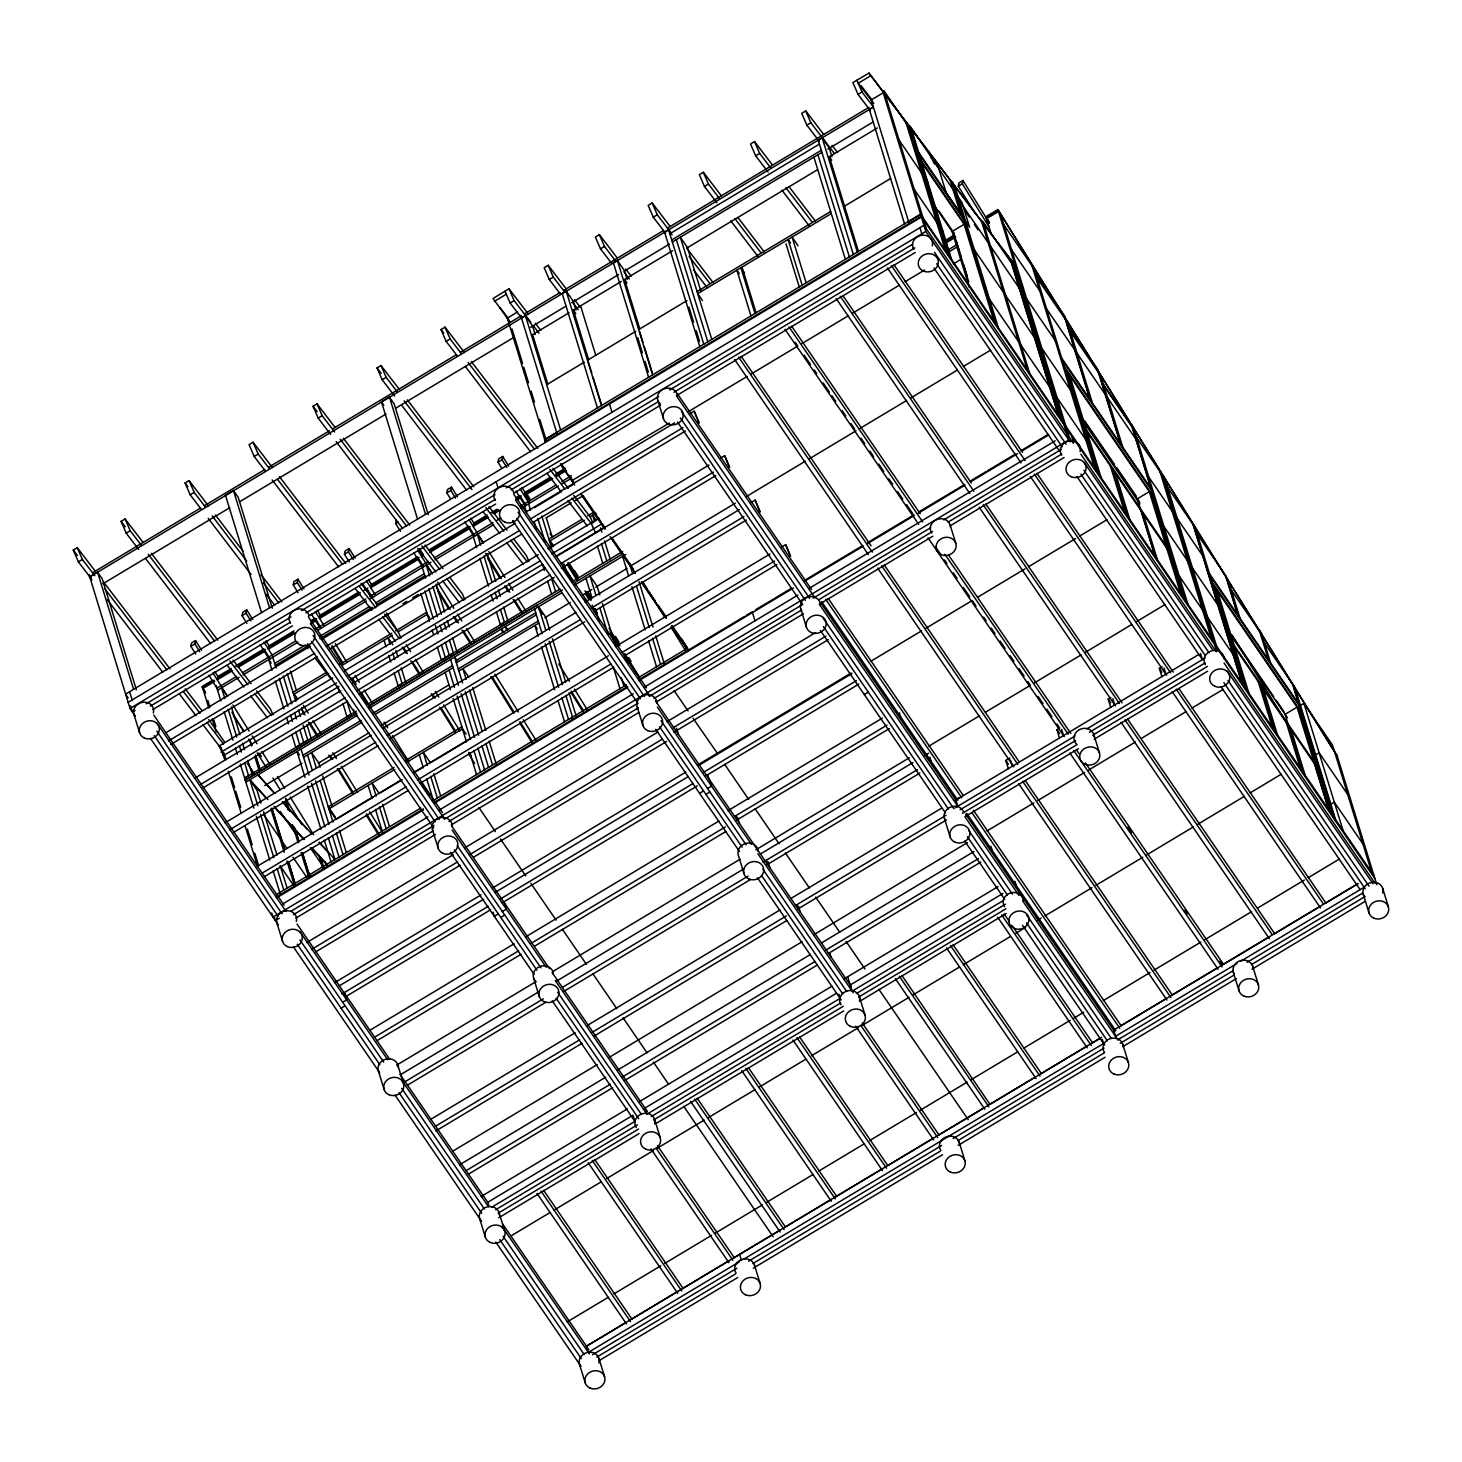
<?xml version="1.0" encoding="UTF-8"?>
<svg xmlns="http://www.w3.org/2000/svg" width="1462" height="1462" viewBox="0 0 1462 1462"><rect width="100%" height="100%" fill="white"/><g stroke="black" fill="none" stroke-linecap="round" stroke-linejoin="round"><path stroke-width="1.5" d="M195.707 654.044L190.882 646.295L191.559 642.969L195.542 640.575L201.573 650.261M199.709 651.65L194.885 643.901L195.542 640.575M205.63 693.171L202.195 686.537L212.465 680.36M246.895 623.36L242.071 615.612L242.747 612.286L246.731 609.873L252.762 619.577M250.897 620.966L246.073 613.199L246.731 609.873M298.084 592.677L293.259 584.91L293.917 581.584L297.919 579.19L303.95 588.875M302.086 590.264L297.261 582.516L297.919 579.19M349.272 561.975L344.447 554.226L345.105 550.9L349.107 548.506L355.138 558.192M353.274 559.58L348.449 551.832L349.107 548.506M400.46 531.291L395.635 523.542L396.293 520.216M421.988 557.077L422.646 553.751M450.442 498.67L446.824 492.858L447.482 489.532L451.484 487.138L457.515 496.824M455.632 498.213L450.808 490.464L451.484 487.138M501.612 467.986L498.012 462.175L498.67 458.849L502.672 456.436L508.703 466.122M506.821 467.511L501.996 459.762L502.672 456.436M529.518 501.777L524.694 494.028L525.022 492.365L549.986 477.416M529.573 500.552L525.954 494.741L526.283 493.078L529.902 498.889M975.099 213.251L958.286 186.222L958.944 182.896L962.946 180.484L989.39 222.992M988.714 226.318L962.288 183.81L962.946 180.484M989.317 223.412L985.881 216.778L997.87 209.578L1337.2 756.018L997.87 209.578M90.827 578.13L78.363 561.847L73.264 550.041L77.248 547.629L95.249 571.167M138.671 549.456L126.207 533.155L121.108 521.349L125.092 518.955L143.093 542.475M201.263 509.288L190.188 494.796L185.089 482.99L189.091 480.596L208.463 505.925M272.444 467.566L253.072 442.237L249.07 444.631L254.169 456.436L265.243 470.91M330.613 434.36L318.168 418.077L313.051 406.272L317.053 403.877L335.036 427.397M394.594 396.001L382.149 379.718L377.032 367.912L381.034 365.518L399.035 389.038M457.204 355.833L446.129 341.359L441.012 329.553L445.015 327.159L464.386 352.488M528.385 314.129L508.995 288.8L493.041 298.467L509.562 321.348M566.178 288.818L548.195 265.298L544.193 267.692L549.292 279.498L560.366 293.99M617.366 258.134L599.383 234.614L595.381 237.008L600.48 248.814L611.555 263.288M670.163 226.482L652.162 202.962L648.159 205.356L653.276 217.18L665.722 233.463M721.351 195.798L703.35 172.278L699.348 174.672L704.465 186.478L716.91 202.779M772.521 165.115L754.538 141.595L750.536 143.989L755.653 155.794L768.098 172.077M823.709 134.431L805.726 110.893L801.724 113.305L806.841 125.111L819.287 141.394M868.94 73.1L1015.761 266.322L868.94 73.1L852.913 82.603L858.011 94.427L870.475 110.71M494.32 301.41L506.309 294.227M870.219 76.061L858.231 83.243L873.472 103.181M78.363 561.847L82.365 559.453L77.248 547.629M126.207 533.155L130.209 530.761L125.092 518.955M190.188 494.796L194.19 492.402L189.091 480.596M254.169 456.436L258.171 454.042L253.072 442.237M318.168 418.077L322.152 415.683L317.053 403.877M382.149 379.718L386.151 377.324L381.034 365.518M446.129 341.359L450.132 338.965L445.015 327.159M521.185 317.473L510.11 303L514.112 300.605L508.995 288.8M549.292 279.498L553.294 277.104L548.195 265.298M600.48 248.814L604.482 246.42L599.383 234.614M653.276 217.18L657.279 214.768L652.162 202.962M704.465 186.478L708.467 184.084L703.35 172.278M755.653 155.794L759.637 153.4L754.538 141.595M806.841 125.111L810.825 122.717L805.726 110.893M858.011 94.427L862.013 92.015L856.915 80.209M556.748 432.569L544.741 439.77L507.332 318.131L517.603 311.954M909.163 223.485L871.224 99.946L883.231 92.764L885.606 96.236M93.038 572.501L200.495 508.082M204.406 505.742L264.969 469.43M268.862 467.091L329.425 430.797M333.336 428.439L456.418 354.663M460.329 352.324L520.892 316.011M524.785 313.672L559.983 292.564M563.893 290.225L663.602 230.448M667.513 228.109L868.885 107.366M136.35 689.772L102.267 578.97L97.497 572.026L89.511 576.814L91.887 580.286M272.316 608.247L238.233 497.464L233.463 490.501L225.477 495.307L261.552 612.615M417.529 519.101L381.436 401.794L389.422 397.006L394.192 403.951L428.275 514.752M521.386 317.894L525.388 315.5L532.533 325.916L535.202 334.56M575.991 310.108L573.323 301.464L566.178 291.029L562.176 293.442L597.41 407.935M627.18 279.425L624.512 270.781L617.366 260.346L613.364 262.74L648.598 377.251M672.136 234.87L668.554 229.662L664.552 232.056L699.786 346.567M831.915 156.672L829.265 148.028L822.119 137.592L818.117 139.986L853.351 254.498M873.307 106.909L869.305 109.303L904.521 223.814M89.767 576.905L873.417 107.091M669.815 233.774L819.378 144.117M671.716 239.951L821.278 150.294M672.356 242.016L821.918 152.359M102.779 583.831L229.772 507.698M239.53 501.832L386.059 414.002M395.818 408.136L513.034 337.868M530.615 327.324L565.812 306.216M571.679 302.707L618.59 274.582M624.457 271.055L669.432 244.099M827.784 149.161L872.759 122.205M569.065 312.758L532.588 334.615L547.793 384.049M572.903 310.456L621.368 281.398M639.771 328.895L624.566 279.48L672.557 250.715M858.395 251.281L829.319 156.726L877.31 127.962M687.268 247.791L817.404 169.775M697.082 291.596L830.654 211.515M831.275 213.58L697.721 293.661L702.473 300.605M546.989 384.524L584.27 362.174M587.779 360.072L635.769 331.307M638.967 329.389L686.957 300.605M844.524 206.16L890.596 178.528M190.882 646.295L194.885 643.901M242.071 615.612L246.073 613.199M293.259 584.91L297.261 582.516M344.447 554.226L348.449 551.832M395.635 523.542L398.304 521.952M446.824 492.858L450.808 490.464M498.012 462.175L501.996 459.762M958.286 186.222L962.288 183.81M1374.024 875.738L920.53 214.22L544.632 439.587L545.49 442.383M908.651 221.603L920.64 214.402L883.231 92.764M545.253 441.652L921.151 216.285L1374.847 878.479M921.389 217.034L125.604 694.121L128.163 697.867M128.126 702.363L923.929 225.258L1073.327 443.187M134.997 715.777L130.027 708.54L925.83 231.435L920.53 214.22M135.089 710.422L132.421 712.012L130.52 705.835M146.109 703.807L290.975 616.946M301.556 610.604L494.942 494.668M506.291 487.869L658.613 396.549M669.559 389.988L912.489 244.337M150.44 706.109L290.207 622.319M305.887 612.925L495.38 499.31M511.042 489.916L658.247 401.666M673.909 392.273L914.792 247.864M152.925 709.527L292.473 625.864M308.354 616.343L495.709 504.024M513.564 493.315L660.458 405.248M676.376 395.709L915.23 252.506M231.343 668.445L217.911 676.504L217.235 679.83L232.604 670.619M235.181 666.142L263.982 648.872M294.045 630.853L269.099 645.82L268.423 649.146L295.306 633.028M311.315 620.491L315.171 618.188M358.665 592.11L320.288 615.118L319.611 618.444L359.926 594.285M417.529 556.821L371.476 584.434L370.8 587.761L418.79 558.996L423.615 566.744M428.421 550.297L468.717 526.137M487.285 515.008L473.834 523.067L473.176 526.393L488.527 517.183M491.122 512.705L496.879 509.251M516.068 497.738L519.905 495.435M555.743 473.962L565.337 468.205M945.64 240.207L953.315 235.601M202.012 687.359L214.019 680.177M985.717 217.6L997.705 210.418M217.582 678.167L231.014 670.108M236.771 666.654L265.554 649.402M268.752 647.483L293.716 632.516M310.986 622.154L316.742 618.7M319.94 616.781L360.255 592.622M364.093 590.319L367.931 588.016M371.129 586.098L419.119 557.333M429.992 550.808L470.307 526.649M473.505 524.73L486.937 516.671M492.694 513.217L498.451 509.763M515.739 499.401L521.495 495.947M524.694 494.028L551.558 477.928M555.414 475.625L565.008 469.869M944.507 242.345L954.905 236.113M208.847 708.065L202.816 688.474L214.804 681.274M238.361 667.165L265.225 651.065L270.05 658.795M310.657 623.817L316.413 620.363L321.238 628.112M429.664 552.472L469.978 528.312L474.784 536.042M494.284 513.729L500.041 510.275M517.329 499.913L521.166 497.61L525.973 505.359M525.954 494.741L552.837 478.622M556.675 476.32L566.269 470.581M946.097 242.856L955.691 237.1M1065.889 426.246L1000.885 214.987L998.509 211.515L986.503 218.715L991.254 234.158M216.906 688.182L236.497 676.431M242.363 672.922L295.251 641.215M314.823 629.482L365.738 598.945M369.648 596.606L428.403 561.39M434.287 557.863L493.023 522.647M496.952 520.289L500.863 517.95M520.49 506.254L555.743 485.128M561.627 481.601L571.404 475.735M947.486 250.276L957.263 244.392M217.546 690.228L239.092 677.326M243.003 674.969L298.029 642.074M317.455 630.433L366.377 601.01M369.886 598.981L430.998 562.267M434.908 559.909L493.663 524.694M521.112 508.319L558.338 486.005M562.249 483.666L571.331 478.293M948.107 252.323L957.902 246.457M669.395 423.03L571.953 480.578M688.84 411.37L747.228 376.374M751.121 374.034L797.832 346.019L795.291 342.327M801.743 343.68L848.563 315.609M852.474 313.27L899.294 285.2M905.142 281.691L924.66 269.995M525.936 511.992L674.585 422.865M690.228 413.49L694.139 411.133L699.055 422.847L694.139 411.133M274.673 663.382L303.804 645.93M319.356 636.61L369.849 606.328M375.679 602.837L424.236 573.725M534.398 507.771L561.591 491.47M567.402 487.979L573.232 484.47M275.313 665.448L308.336 645.656M319.977 638.675L372.426 607.223M376.301 604.902L424.875 575.79M165.937 732.718L310.218 646.222M321.914 639.205L514.935 523.487M953.297 263.928L961.137 259.231M530.414 519.047L682.992 427.58M168.477 740.942L314.695 653.276M326.41 646.277L519.412 530.56M532.808 522.519L685.367 431.052M402.872 603.678L406.765 601.357M412.595 597.848L418.424 594.358M546.057 517.932L571.313 502.782M575.187 500.461L582.954 495.801M170.871 744.432L317.09 656.767M328.786 649.749L521.806 534.032M325.971 672.648L293.058 692.367L297.828 699.329M339.513 664.516L391.779 633.192M395.654 630.871L426.63 612.286M581.803 519.357L548.89 539.076L553.659 546.02M587.614 515.867L593.408 512.394M328.53 673.543L293.698 694.432L297.261 699.64M342.09 665.411L392.419 635.239M398.231 631.767L427.269 614.351L429.645 617.823M584.38 520.253L549.529 541.141L553.111 546.349M590.045 516.835L595.984 513.29M338.983 686.391L223.503 755.635L219.209 745.967L332.733 677.911M344.484 670.875L538.254 554.701M548.031 548.835L598.908 518.334M221.109 752.144L336.589 682.918M348.34 675.883L540.154 560.878M551.887 553.842L600.809 524.511M350.716 679.355L542.53 564.35M556.236 556.145L605.14 526.813M556.437 556.474L708.997 465.007M720.729 457.971L724.64 455.632L729.556 467.347L724.64 455.632M194.501 778.369L340.719 690.704M352.415 683.686L545.436 567.969M560.915 563.546L713.493 472.08M200.934 784.272L345.196 697.776M356.911 690.758L549.913 575.041M561.353 568.188L715.868 475.552M203.309 787.744L347.59 701.248M359.286 694.231L554.244 577.344M356.271 711.153L244.611 778.095L248.577 775.628L244.629 762.798M368.022 704.117L559.964 589.04M571.715 581.986L622.648 551.448M245.214 780.087L356.838 713.164L245.25 780.16M368.588 706.128L536.993 605.158L537.669 607.278M368.643 706.164L562.559 589.917M574.255 582.918L623.269 553.513M245.854 782.152L357.459 715.229M369.009 708.302L561.17 593.188M574.877 584.964L625.809 554.445M455.724 660.714L535.713 612.761M456.363 662.761L536.335 614.826M302.926 755.251L361.205 720.309M372.847 713.328L452.489 665.575M303.566 757.298L361.827 722.374M375.423 714.224L453.129 667.641M458.264 668.938L538.235 621.003M630.323 566.123L735.313 503.184M746.991 496.185L805.379 461.17M809.272 458.849L855.983 430.833M859.875 428.494L906.714 400.424M910.607 398.084L957.446 370.014M963.294 366.505L990.615 350.131M264.75 785.533L301.958 763.219M544.814 617.713L570.271 602.435M582.022 595.399L591.818 589.533M595.747 587.176L627.088 568.389M458.904 671.003L538.875 623.05M584.983 602.143L739.498 509.507M751.23 502.471L755.141 500.114L760.057 511.828L755.141 500.114M318.478 763.073L368.991 732.791M380.632 725.81L448.615 685.057M225.002 822.868L371.22 735.203M382.916 728.186L575.937 612.468M591.416 608.028L743.994 516.561M229.479 829.923L375.697 742.257M387.412 735.258L580.414 619.541M593.81 611.5L746.369 520.052M233.81 832.243L378.091 745.748M389.787 738.73L584.745 621.843M394.1 767.422L328.292 806.878L335.438 817.313M405.723 760.459L461.846 726.797M394.74 769.487L328.913 808.943L336.077 819.36L372.847 797.32M406.345 762.524L462.485 728.862L466.067 734.07M615.484 646.624L769.999 553.988M781.731 546.952L785.642 544.613L790.558 556.328L785.642 544.613M257.44 866.18L401.721 779.685M413.417 772.667L608.393 655.78M380.595 792.678L401.886 779.904M413.508 772.941L423.176 767.148M430.925 762.506L467.694 740.448M621.917 652.527L774.495 561.061M261.936 873.253L406.198 786.757M417.913 779.739L610.915 664.022M624.311 655.999L776.87 564.533M264.311 876.725L408.592 790.229M420.288 783.212L613.309 667.494M276.373 894.598L420.8 808.011M432.551 800.957L572.519 717.038L565.867 695.4M571.624 717.659L626.467 684.783M638.218 677.747L687.195 648.379M276.245 897.101L423.395 808.888M434.324 802.346L627.509 686.519M638.857 679.793L744.615 616.397M746.187 615.356L752.455 611.701M755.909 609.544L774.001 598.78M775.335 597.885L791.636 588.199M804.502 580.414L862.141 545.929M868.026 542.402L913.896 514.916M918.94 511.883L956.824 489.167M958.122 488.399L964.628 484.489M969.873 481.345L986.082 471.623M987.508 470.782L1015.359 454.079M1020.805 450.826L1048.217 434.378M276.482 897.924L423.377 809.857M434.543 803.077L627.746 687.25M638.839 680.689L793.446 587.998M804.721 581.145L863.567 545.966M867.24 543.754L914.243 515.574M918.026 513.308L964.938 485.183M970.713 481.729L1017.57 453.622M1021.426 451.319L1048.766 434.927M282.842 903.881L427.873 816.929M439.459 809.985L633.247 693.792M644.98 686.756L797.868 595.107M809.034 588.418L1055.198 440.83M279.297 918.227L275.386 920.567L274.125 916.455M291.029 911.192L433.958 825.5M444.521 819.159L637.907 703.222M649.274 696.424L802.711 604.427M813.311 598.068L930.472 527.819M943.739 519.869L1061.321 449.382M293.423 914.664L433.172 830.873M448.871 821.461L638.346 707.864M654.007 698.47L801.213 610.221M818.83 599.658L932.464 531.528M948.07 522.172L1061.686 454.061M295.909 918.081L435.457 834.418M451.338 824.897L638.693 712.579M656.548 701.87L803.424 613.802M819.341 604.263L932.902 536.188M950.519 525.626L1064.062 457.533M666.946 721.716L815.595 632.589M306.965 942.442L453.183 854.758M464.898 847.759L657.9 732.042M673.397 727.601L825.957 636.134M311.443 949.496L457.679 861.831M469.375 854.831L662.396 739.096M673.818 732.243L828.333 639.607M315.792 951.817L460.055 865.321M473.706 857.134L666.727 741.417M334.615 982.665L480.98 894.908M492.694 887.891L685.879 772.064M697.593 765.046L851.213 672.959M870.694 661.354L921.48 630.908M925.391 628.569L972.267 600.462L976.049 605.999M978.115 596.953L1024.953 568.882M1028.846 566.543L1075.667 538.473M1079.577 536.115L1106.898 519.741M699.403 765.028L851.962 673.562M339.422 985.753L483.684 899.258M495.399 892.24L688.401 776.523M703.898 772.1L856.458 680.634M341.944 993.996L488.18 906.33M499.876 899.313L692.897 783.595M706.274 775.573L858.834 684.106M346.293 996.298L490.556 909.803M502.252 902.785L697.228 785.898M342.711 1002.311L346.713 999.917L344.813 993.74M341.103 1008.195L345.087 1005.783M498.323 913.914L494.339 916.327L493.06 912.197M502.325 911.52L506.327 909.126L504.427 902.949M699.53 793.299L703.533 790.905M707.535 788.493L711.537 786.099L709.637 779.922M864.298 694.523L868.282 692.129M500.717 917.405L504.719 914.993M705.908 794.378L709.911 791.984M727.948 810.697L882.463 718.061M369.923 1030.253L514.185 943.758M525.9 936.74L718.902 821.023M734.399 816.582L886.959 725.115M374.4 1037.307L518.681 950.812M530.377 943.812L725.335 826.925M736.775 820.054L889.335 728.588M376.794 1040.798L521.057 954.302M534.708 946.115L725.773 831.567M396.659 1065.14L535.22 982.062M552.782 971.536L740.119 859.217M755.744 849.861L909.346 757.773M928.827 746.168L979.613 715.722M985.479 712.213L1030.399 685.276L1027.877 681.584M1034.31 682.937L1081.131 654.866M1085.042 652.527L1131.862 624.438M1135.773 622.099L1165.031 604.555M760.404 854.009L912.964 762.543M924.697 755.507L928.608 753.168M400.424 1074.734L538.838 991.748M556.401 981.221L743.555 869.013M762.945 862.251L917.46 769.615M404.901 1081.807L543.334 998.82M562.833 987.124L748.051 876.085M767.276 864.554L919.836 773.087M407.295 1085.279L545.71 1002.292M563.254 991.766L750.426 879.557M1008.341 768.665L1005.819 760.423L1009.803 758.029M1059.53 737.963L1056.989 729.739L1059.658 728.131M1110.718 707.279L1108.178 699.037L1110.846 697.447M1161.906 676.595L1159.366 668.353L1162.034 666.763M790.905 898.509L941.51 808.212M955.198 800.006L959.109 797.649M955.837 800.134L1198.657 654.556M430.925 1119.234L575.187 1032.739M586.902 1025.721L779.904 910.004M955.161 807.865L1075.228 735.879M1086.979 728.825L1205.09 658.01M795.401 905.563L946.005 815.284M960.132 809.784L1075.648 740.521M1089.354 732.298L1205.035 662.962M435.402 1126.307L579.683 1039.793M591.379 1032.793L786.337 915.906M797.777 909.035L946.426 819.926M962.38 813.347L1077.11 744.56A10.143 9.01 -17.1 0 1 1080.107 729.319A10.143 9.01 -17.1 0 1 1094.143 736.72M1092.662 735.222L1207.411 666.434M435.84 1130.948L582.059 1043.283M593.755 1036.266L786.775 920.548M1078.463 748.654L964.883 816.746L1018.959 895.42M1094.124 739.26L1207.703 671.168M452.854 1151.124L597.264 1064.537M608.978 1057.519L802.163 941.692M813.877 934.675L967.497 842.569M986.978 830.983L1033.853 802.876M1037.764 800.536L1084.64 772.429M1088.55 770.09L1135.371 742.002M1141.237 738.493L1186.102 711.592M1191.95 708.083L1223.182 689.37M821.406 942.99L973.966 851.524M459.47 1164.885L605.688 1077.22M617.403 1070.202L810.405 954.485M825.902 950.062L978.462 858.596M465.903 1170.788L610.184 1084.292M621.88 1077.275L814.901 961.557M828.278 953.535L980.838 862.068M468.297 1174.26L612.56 1087.765M624.256 1080.747L817.276 965.03M481.144 1196.519L627.381 1108.854M639.077 1101.836L832.097 986.119M843.793 979.101L998.053 886.612M1299.919 705.744L1303.903 703.332L1332.503 745.053L1371.63 872.266M487.577 1202.404L633.028 1115.214L634.928 1121.391L491.506 1207.374M643.554 1108.909L836.575 993.191M850.226 985.004L1002.987 893.41M1002.914 900.775L852.127 991.181L847.686 976.762M495.709 1209.75L637.414 1124.808M651.157 1116.566L840.65 1002.969M856.312 993.575L1005.454 904.156M498.103 1213.241L638.583 1129.011M653.551 1120.038L843.245 1006.313M858.706 997.047L1005.893 908.797M498.688 1217.791L639.022 1133.653M656.566 1123.145L843.684 1010.955M861.246 1000.41L1006.148 913.549M510.987 1235.92L550.023 1212.528M553.934 1210.189L600.772 1182.1M606.62 1178.591L653.459 1150.521M657.352 1148.182L704.191 1120.093M708.101 1117.754L754.922 1089.683M758.833 1087.344L805.672 1059.256M811.52 1055.747L858.358 1027.676M862.269 1025.337L909.017 997.303M912.909 994.964L959.547 967.003M963.44 964.664L1010.078 936.703M1015.907 933.213L1025.63 927.383M1037.289 920.402L1041.182 918.063M1045.111 915.797L1092.004 887.69M1095.897 885.351L1142.791 857.244M1146.683 854.904L1193.522 826.816M1197.415 824.477L1244.253 796.406M1250.101 792.897L1281.315 774.184M1315.124 755.16L1319.108 752.766L1347.708 794.469M1330.329 804.593L1334.313 802.199L1362.913 843.903M567.183 1321.904L608.174 1297.342M614.022 1293.833L660.861 1265.745M664.753 1263.406L711.592 1235.335M715.503 1232.996L762.342 1204.907M766.234 1202.568L813.073 1174.498M818.921 1170.989L863.804 1144.07M869.671 1140.561L916.51 1112.491M920.402 1110.151L967.168 1082.099M971.06 1079.778L1017.698 1051.818M1023.528 1048.327L1070.166 1020.348M1074.058 1018.027L1083.781 1012.197M1103.262 1000.611L1150.137 972.504M1154.048 970.147L1200.923 942.058M1204.834 939.701L1251.655 911.63M1257.521 908.121L1304.342 880.051M1308.234 877.712L1339.466 858.998M739.534 1261.724L588.327 1352.368L586.426 1346.191L1101.635 1037.326M1358.308 883.432L1113.624 1030.125L1115.524 1036.302L1236.889 963.549M586.463 1346.228L625.626 1322.744M631.511 1319.217L678.514 1291.037M682.443 1288.68L729.447 1260.5M733.357 1258.161L780.361 1229.981M784.29 1227.623L831.293 1199.443M835.204 1197.104L882.226 1168.906M888.092 1165.397L933.14 1138.386M939.024 1134.859L984.072 1107.849M1035.005 1077.311L989.938 1104.322L901.908 975.483M1040.871 1073.802L1087.728 1045.696M1091.639 1043.356L1099.424 1038.696M1120.879 1025.831L1165.707 998.948M1171.555 995.439L1216.402 968.557M1224.206 963.878L1269.034 937.014M1274.882 933.505L1319.729 906.623M1325.577 903.114L1356.754 884.419M743.427 1259.385L1103.536 1043.503L1102.257 1039.372M1240.799 961.192L1364.137 887.251M592.567 1354.744L736.903 1268.212M748.599 1261.194L941.692 1145.422M953.261 1138.496L1104.048 1048.09M1117.827 1039.829L1233.398 970.53M1247.104 962.325L1362.675 893.044M596.807 1357.101L735.386 1274.023M752.875 1263.534L940.176 1151.234M957.756 1140.707L1104.651 1052.64M1120.221 1043.301L1233.928 975.136M1251.454 964.628L1365.142 896.462M599.182 1360.574L737.707 1277.532M753.314 1268.175L942.551 1154.724M958.195 1145.349L1105.071 1057.282M1122.706 1046.719L1236.304 978.608M1251.965 969.215L1365.563 901.104M274.893 793.427L258.006 774.86L274.564 793.464M282.586 801.852L311.771 833.907M319.447 842.35L333.281 857.518L334.049 860.021M282.239 801.907L306.819 828.899M319.118 842.386L326.794 850.829M257.842 805.726L249.838 779.758L267.966 799.659M274.015 806.293L304.206 839.444M311.753 847.741L326.867 864.316M251.044 781.494L266.139 798.069M275.203 808.029L303.895 839.535M311.443 847.814L326.538 864.407M861.063 85.637L872.193 100.22M862.013 92.015L873.088 106.507M832.024 145.286L837.562 152.523M810.825 122.717L834.363 153.473M789.133 186.825L815.43 221.219M759.637 153.4L770.712 167.874M785.935 187.776L812.232 222.169M781.951 190.188L809.619 226.372M737.944 217.527L764.242 251.903M708.467 184.084L719.523 198.558M734.765 218.478L761.062 252.853M730.762 220.872L758.431 257.056M686.774 248.211L713.072 282.586M657.279 214.768L671.113 232.878M689.114 256.398L709.874 283.537M693.408 269.648L707.261 287.758M625.681 268.99L631.218 276.227M604.482 246.42L615.557 260.894M623.872 271.749L629.391 279.004M574.493 299.692L580.03 306.929M553.294 277.104L564.369 291.596M572.684 302.451L578.221 309.688M535.293 323.175L540.83 330.412M514.112 300.605L530.724 322.316M533.484 325.935L539.021 333.172M499.967 307.532L508.283 318.387M471.312 361.534L537.76 448.414M552.983 468.315L568.206 488.217M573.744 495.454L590.356 517.183L592.896 523.085M450.132 338.965L461.206 353.438M468.114 362.485L534.562 449.364M549.785 469.265L565.008 489.167M571.934 498.231L591.306 523.56M441.012 329.553L443.79 333.172M465.501 366.706L530.56 451.758M547.172 473.469L561.006 491.579M567.932 500.625L587.304 525.954M407.331 399.894L473.761 486.773M489.002 506.674L506.985 530.194M513.911 539.259L526.357 555.542L528.915 561.445M386.151 377.324L397.207 391.798M404.133 400.844L471.952 489.532M485.804 507.625L503.787 531.145M510.713 540.209L527.325 561.92M377.032 367.912L381.18 373.34M401.52 405.065L466.579 490.117M483.191 511.828L499.785 533.557M506.711 542.603L523.323 564.314M343.351 438.253L409.78 525.132M425.003 545.034L443.004 568.554M449.93 577.618L462.376 593.901L464.934 599.804M322.152 415.683L334.615 431.966M340.153 439.203L406.582 526.082M421.824 545.984L439.806 569.522M446.732 578.568L463.344 600.279M313.051 406.272L317.199 411.699M336.15 441.615L402.598 528.476M417.821 548.378L435.804 571.916M442.73 580.962L459.342 602.673M279.37 476.612L345.8 563.491M361.023 583.393L377.635 605.104M384.561 614.168L398.395 632.26L400.953 638.163M258.171 454.042L269.246 468.516M277.561 479.372L342.601 564.442M359.213 586.152L375.825 607.881M382.752 616.927L399.364 638.638M272.17 479.975L338.599 566.836M355.211 588.546L371.823 610.275M378.749 619.321L395.361 641.032M215.389 514.971L243.057 551.174M261.058 574.694L281.819 601.851M194.19 492.402L205.265 506.875M212.191 515.922L246.786 561.17M263.398 582.899L278.621 602.801M185.089 482.99L187.849 486.608M208.189 518.334L251.099 574.438M266.322 594.34L274.618 605.195M305.083 645.016L307.842 648.635M314.769 657.681L331.381 679.391M151.39 553.33L217.838 640.21M233.061 660.111L251.062 683.631M256.599 690.886L270.433 708.979L272.992 714.881M130.209 530.761L141.284 545.235M148.21 554.281L214.64 641.16M229.863 661.062L247.864 684.6M254.772 693.646L271.384 715.357M121.108 521.349L125.257 526.777M145.597 558.502L210.638 643.554M227.25 665.265L243.862 686.994M250.788 696.04L267.382 717.751M103.546 582.022L169.994 668.883M185.217 688.803L201.829 710.514M208.755 719.56L224.289 741.6M82.365 559.453L94.829 575.736M104.515 588.4L166.796 669.852M183.408 691.563L200.02 713.273M206.928 722.319L223.54 744.048M73.264 550.041L77.413 555.469M107.439 599.859L162.794 672.246M179.406 693.957L196.018 715.667M202.944 724.732L219.538 746.442M908.487 125.75L905.928 122.388L945.311 250.386L950.245 257.221L920.603 160.838M1003.937 224.91L1032.537 266.614M1035.882 274.052L1064.464 315.774L1090.378 400.003M1037.161 278.219L1065.743 319.94M1069.289 328L1097.871 369.703L1120.879 444.503M1070.385 331.618L1098.985 373.322M1011.54 249.618L1040.14 291.322M1103.481 384.506L1132.081 426.21L1151.38 488.984L1061.796 358.3M1103.938 385.986L1132.52 427.708M1136.577 437.467L1165.177 479.17L1216.475 645.93M1046.591 308.866L1075.173 350.588M1077.092 353.365L1105.674 395.069M1107.593 397.847L1136.175 439.569M1164.903 483.41L1193.504 525.114L1242.207 683.467M1197.36 534.251L1225.96 575.973L1238.113 615.52M983.615 223.777L981.24 220.287L1027.274 369.941M1014.866 268.953L1017.241 272.444M1016.766 275.13L1019.142 278.621M1231.388 590.209L1259.988 631.931M1264.447 643.006L1295.003 687.67L1335.628 819.725M933.414 160.802L961.996 202.524L969.598 227.195L943.483 189.11M959.218 200.55L987.819 242.253M990.523 246.201L1019.124 287.923M1026.744 299.034L1055.345 340.756M1148.748 477.014L1203.08 556.254M964.39 209.87L969.361 217.125M974.332 224.38L978.06 229.826M1334.696 752.199L1337.09 755.671L1376.747 884.656M1209.531 573.798L1299.115 704.501L1293.048 684.728M1062.417 360.365L1151.544 490.355M1210.152 575.864L1299.279 705.854M915.687 149.124L963.97 219.556M1064.318 366.542L1153.445 496.532M1212.053 582.04L1301.18 712.031M1064.957 368.588L1154.085 498.597M1212.692 584.106L1301.82 714.096M917.588 155.301L965.87 225.733M918.227 157.366L966.51 227.798M899.093 140.096L927.694 181.8M974.423 249.984L1003.023 291.687M1005.728 295.635L1034.328 337.356M1041.949 348.468L1070.549 390.19M1163.953 526.43L1218.285 605.688M871.224 99.946L873.618 103.436M1084.621 420.837L1114.318 464.167M1116.913 467.931L1136.285 496.185M1231.059 634.453L1273.676 696.625M1276.271 700.389L1284.02 711.702M1081.368 417.237L1139.702 502.307M1229.103 632.735L1287.437 717.805M938.622 210.674L953.882 232.933M1083.159 421.257L1139.848 503.951M932.902 203.474L954.503 234.98M1086.449 429.919L1166.036 546.002M1234.184 645.418L1313.771 761.519M1087.088 431.984L1171.921 555.724L1185.974 601.43M1234.823 647.483L1314.886 764.26L1328.958 809.985M914.317 189.53L942.899 231.234M989.628 299.399L1018.228 341.121M1020.933 345.069L1049.533 386.772M1057.154 397.902L1085.754 439.605M1179.158 575.864L1233.489 655.104M1080.857 454.189L1216.293 651.741M1224.041 663.035L1374.993 883.231M925.83 231.435L1070.074 441.853M1084.256 462.54L1213.04 650.407M1227.221 671.095L1373.019 883.779M934.51 252.359L1066.072 444.247M1083.927 470.307L1209.037 652.801M1228.025 680.506L1369.017 886.173M936.685 263.745L1062.18 446.805M1080.93 474.163L1205.145 655.36M1223.877 682.663L1365.234 888.859M933.962 268.003L1059.457 451.064M1076.927 476.557L1202.422 659.618L1200.521 653.441M1221.154 686.939L1360.135 889.664M829.319 156.726L831.695 160.199M894.013 264.805L1022.541 452.306M1036.978 473.359L1173.237 672.118M891.4 265.536L1025.081 460.548M1034.365 474.09L1170.623 672.849M1178.847 688.529L1325.833 902.949M887.397 267.948L1021.079 462.942M1030.363 476.484L1166.621 675.243M1176.216 689.242L1323.22 903.662M1159.366 668.353L1161.943 672.118M1172.213 691.636L1320.515 907.939M842.825 295.488L971.353 482.99M985.79 504.043L1122.048 702.802M840.211 296.238L973.893 491.232M983.177 504.774L1119.435 703.533M1127.659 719.213L1274.645 933.633M836.209 298.632L969.891 493.626M979.174 507.186L1115.433 705.927M1125.027 719.925L1272.031 934.346M798.051 245.762L792.093 237.063L806.147 282.787M1108.178 699.037L1110.754 702.802M1121.043 722.319L1269.327 938.622M790.467 242.948L788.091 239.476L802.163 285.181M791.636 326.172L920.183 513.692M948.747 555.359L1070.86 733.485M789.023 326.921L922.705 521.916M944.854 554.226L1068.247 734.235M1076.471 749.896L1079.047 753.661M1085.498 763.073L1223.475 964.317M804.155 355.248L810.478 364.458M814.261 369.996L816.801 373.687M823.124 382.898L829.429 392.127M831.969 395.8L835.752 401.337M842.075 410.566L845.877 416.085M850.921 423.468L854.722 428.987M861.027 438.216L864.828 443.754M869.89 451.118L873.673 456.656M878.735 464.021L883.779 471.404M888.841 478.768L892.642 484.306M897.686 491.689L902.748 499.054M906.531 504.591L912.855 513.802M935.607 546.989L940.669 554.372M944.452 559.891L946.992 563.583M953.297 572.812L957.098 578.331M963.421 587.56L969.745 596.77M983.634 617.055L986.174 620.747M991.218 628.112L995.019 633.649M1000.063 641.032L1005.125 648.397M1010.187 655.78L1013.97 661.299M1019.032 668.682L1024.094 676.047M1037.983 696.332L1043.046 703.715M1046.829 709.234L1051.891 716.618M1056.953 723.982L1059.475 727.674M1127.732 827.236L1131.515 832.773M1184.604 910.205L1187.144 913.896M1219.655 961.338L1222.141 964.938M785.021 329.315L918.703 524.328M928.005 537.87L1064.245 736.629M1073.839 750.609L1222.141 966.93M744.487 272.974L740.905 267.765L754.977 313.471M1056.989 729.739L1059.584 733.485M1069.855 753.021L1218.138 969.324M739.297 273.632L736.903 270.159L750.975 315.883M741.252 356.381L871.078 545.765M884.218 564.935L1019.178 761.83M738.639 357.13L872.321 552.124M881.604 565.684L1017.863 764.425M1025.282 780.598L1172.286 995.019M734.637 359.524L868.318 554.537M877.602 568.078L1013.86 766.837M1022.669 781.311L1170.952 997.614M1005.819 760.423L1008.396 764.187M1018.667 783.705L1166.95 1000.008M624.566 279.48L626.942 282.952M828.223 598.488L963.111 795.255M973.381 810.24L1121.098 1025.703M825.628 599.237L961.795 797.868M972.066 812.872L1119.782 1028.316M821.626 601.631L957.793 800.281M966.784 813.384L1115.78 1030.71M677.217 393.534L811.666 589.661M821.461 603.952L955.929 800.079L957.829 806.256L819.524 604.519M965.651 814.261L1114.72 1031.733M676.54 395.964L814.846 597.702M1022.815 901.049L1117.918 1039.774M681.511 411.443L809.564 598.232M823.197 618.134L953.827 808.669M968.685 830.343L1012.435 894.159M1026.525 914.7L1111.339 1038.422M680.36 417.986L805.379 600.334M823.325 626.54L948.345 808.888M967.405 836.721L1007.391 895.036M1026.488 922.869L1107.337 1040.834M677.454 421.988L802.437 604.299M820.42 630.524L945.421 812.854M964.737 841.052L1004.686 899.313M1022.486 925.263L1104.632 1045.092M1004.284 914.097L1009.401 921.572M1011.96 925.3L1092.534 1042.826M1001.708 914.883L1091.237 1045.458M997.705 917.277L1087.235 1047.87M575.772 313.636L573.378 310.163L588.583 359.597M953.096 944.781L1041.346 1073.51M950.519 945.567L1040.049 1076.16M946.517 947.961L1036.046 1078.554M507.332 318.131L509.708 321.603M561.371 464.021L566.525 471.532M569.102 475.278L574.255 482.807M583.265 495.947L601.302 522.263M602.307 523.743L604.793 527.362M612.249 538.235L614.734 541.872M615.465 542.932L633.576 569.339M642.275 582.04L655.396 601.174M657.973 604.921L665.703 616.196M672.136 625.59L674.713 629.354M675.371 630.305L687.597 648.141M560.513 463.893L573.597 482.99M580.798 493.48L604.811 528.513M612.231 539.35L635.422 573.159M641.471 581.986L666.325 618.262M671.478 625.773L688.456 650.937L672.027 626.979M560.732 464.642L574.694 485M581.017 494.229L605.03 529.262M610.093 536.627L635.367 573.506M641.69 582.717L665.703 617.75M596.295 520.454L592.713 515.245L594.723 521.77M595.381 532.68L591.105 523.012M899.331 976.25L988.86 1106.844M895.329 978.645L984.858 1109.238M674.128 690.667L688.035 710.934M693.098 718.317L716.873 752.601M724.695 764.407L748.708 799.44M755.032 808.669L779.045 843.684M785.368 852.913L809.381 887.946M815.705 897.156L839.718 932.189M846.041 941.4L864.992 969.068M878.9 989.354L968.246 1119.691M513.765 494.229L646.496 687.816M655.451 700.901L851.323 986.594M515.666 500.406L649.676 695.875M657.352 707.078L751.413 844.287M757.864 853.68L853.223 992.771M518.115 512.193L644.395 696.405M661.043 720.693L746.132 844.817M762.853 869.196L846.644 991.419M516.689 518.352L640.393 698.799M659.618 726.833L742.148 847.211M761.428 875.354L842.642 993.813M862.233 1022.961L938.969 1134.896M860.935 1025.593L937.672 1137.527M512.906 520.527L515.318 524.054M512.705 520.764L637.688 703.076M655.67 729.3L739.425 851.487M757.462 877.803L841.217 999.971M855.654 1026.123L933.67 1139.921M538.82 608.96L542.439 614.223M483.337 543.224L477.38 534.544L480.669 545.235M537.267 628.934L534.873 625.462L538.18 636.171M381.436 401.794L383.812 405.285M799.55 1036.85L887.781 1165.579M796.954 1037.636L886.484 1168.211M792.971 1040.03L882.481 1170.605M507.881 629.958L505.505 626.485L506.638 630.195M503.878 632.352L501.503 628.879L502.636 632.589M432.295 573.835L426.337 565.154L429.627 575.845M748.361 1067.534L836.593 1196.263M745.766 1068.32L835.295 1198.913M741.782 1070.714L831.293 1201.307M468.845 677.29L462.906 668.609L466.195 679.318M456.966 660.477L454.591 657.005L462.577 682.973M392.839 644.797L388.07 637.852L390.08 644.376M697.173 1098.236L785.405 1226.947M694.596 1099.004L784.107 1229.597M690.594 1101.398L780.105 1231.991M478.988 807.664L495.417 831.622M500.479 839.005L525.753 875.884M530.816 883.249L556.09 920.128M562.413 929.339L586.426 964.372M592.75 973.601L616.763 1008.634M623.068 1017.844L647.099 1052.878M653.404 1062.088L668.573 1084.219M683.741 1106.35L773.106 1236.688M430.449 762.78L423.304 752.363L427.324 765.412M308.573 617.256L442.584 812.726M451.539 825.811L549.474 968.648M552.051 972.413L647.392 1111.504M310.474 623.433L444.485 818.903M452.16 830.105L546.221 967.314M555.231 980.472L646.716 1113.916M313.087 635.477L439.185 819.433M457.131 845.584L540.94 967.844M557.662 992.223L641.434 1114.446M657.498 1145.715L734.235 1257.631M311.497 641.379L435.201 821.827M454.408 849.861L536.938 970.238M556.236 998.382L638.73 1118.722M656.182 1148.346L732.919 1260.281M307.495 643.773L433.775 827.985M450.46 852.328L534.215 974.514M552.252 1000.812L634.727 1121.116M650.919 1148.876L728.917 1262.675M379.261 793.464L372.116 783.047L376.136 796.114M271.164 663.09L268.77 659.618L272.06 670.309M594.796 1159.604L683.046 1288.333M592.22 1160.371L681.731 1290.964M588.217 1162.783L677.747 1293.358M299.418 754.94L297.024 751.468L305.028 777.437M227.542 696.588L221.584 687.908L224.874 698.598M233.317 715.74L243.259 730.251M258.847 752.985L261.332 756.603M286.881 806.238L289.366 809.857M202.816 688.474L205.192 691.946M310.31 847.814L321.512 864.133M543.608 1190.287L631.858 1319.016M541.031 1191.073L630.542 1321.648M247.279 763.365L254.735 774.239M280.265 811.483L295.196 833.23M537.029 1193.467L626.558 1324.06M249.838 779.758L256.983 790.174L260.985 803.168M310.602 875.482L308.116 871.845L302.177 852.51M219.209 745.967L221.603 749.458M263.727 814.59L279.9 838.183M281.8 840.961L286.771 848.216M292.985 857.28L306.673 877.218M91.521 578.331L89.145 574.858L130.027 708.54M280.174 865.833L293.862 885.789M153.729 715.009L284.121 905.234M297.042 924.057L389.66 1059.164M399.985 1074.223L487.778 1202.294L489.057 1206.406M502.654 1223.968L588.82 1349.664M156.927 723.069L286.022 911.411M299.893 931.623L387.686 1059.694M401.886 1080.4L488.399 1206.589M501.978 1226.399L589.424 1353.976M156.799 731.128L282.038 913.805M299.948 939.92L383.702 1062.106M401.739 1088.404L484.397 1208.983M503.129 1236.304L584.142 1354.488M154.259 735.642L277.963 916.089M297.225 944.196L379.791 1064.628M399.016 1092.681L481.692 1213.277M499.766 1239.63L581.255 1358.509M150.476 738.365L277.963 924.331M293.405 946.864L379.663 1072.669M395.124 1095.239L481.565 1221.318M495.764 1242.024L580.907 1366.221M910.68 128.619L908.304 125.129L947.869 253.748M985.881 216.778L989.5 222.571M1232.027 635.001L1286.304 722.228M681.182 638.327L688.419 649.932M643.225 582.607L646.844 588.418M649.256 592.293L664.918 617.476M670.948 627.161L685.422 650.407M574.493 570.545L578.111 576.339M587.742 591.836L590.155 595.71M615.447 636.372L619.066 642.183M628.715 657.681L631.127 661.555M521.952 487.449L527.435 496.239M570.18 564.935L575.626 573.707M587.687 593.079L590.1 596.953M550.059 533.466L552.472 537.34M568.133 562.523L577.764 578.002M586.207 591.562L591.032 599.31M609.106 628.368L619.943 645.784M624.767 653.532L639.223 676.778M568.078 563.747L577.709 579.244M584.946 590.867L590.959 600.553M610.239 631.529L618.682 645.089M624.694 654.775L636.756 674.128M520.088 488.838L528.531 502.398M567.11 564.387L576.741 579.884M585.184 593.462L588.802 599.274M594.833 608.96L597.245 612.834M610.495 634.142L617.732 645.765M624.968 657.388L628.587 663.2M563.327 565.392L572.976 580.889M583.813 598.323L586.225 602.18M516.086 491.232L524.529 504.792M563.108 566.799L571.532 580.359M470.764 518.133L474.382 523.944M468.9 519.522L483.374 542.767M488.838 551.558L505.066 577.636M508.685 583.448L512.943 590.301M517.749 598.031L526.192 611.591M558.722 663.876L569.559 681.31M574.383 689.059L587.633 710.349M485.64 553.477L501.302 578.66M506.126 586.408L509.726 592.201M514.551 599.95L522.994 613.51M571.185 690.978L583.228 710.331M464.898 521.916L473.341 535.476M487.796 558.722L499.858 578.111M504.682 585.86L508.301 591.671M513.125 599.42L521.568 612.98M570.984 692.421L583.046 711.793M419.594 548.817L423.194 554.628M417.712 550.205L432.185 573.451M437.65 582.241L453.878 608.338M457.496 614.15L461.754 620.985M466.561 628.733L475.004 642.275M494.869 674.201L518.37 711.994M523.195 719.743L536.444 741.051M436.864 588.035L450.113 609.343M454.938 617.092L458.556 622.903M463.363 630.652L471.806 644.194M492.292 677.125L513.966 711.976M519.997 721.661L532.04 741.033M413.709 552.599L422.152 566.159M437.832 591.361L448.67 608.795M453.494 616.544L457.113 622.355M461.937 630.104L470.38 643.664M490.867 676.595L513.765 713.419M519.796 723.105L531.857 742.477M368.406 579.5L372.024 585.312M366.523 580.889L374.966 594.449M386.461 612.943L397.865 631.273M406.308 644.833L410.566 651.668M415.372 659.417L423.816 672.977M435.237 691.325L438.856 697.136M443.68 704.885L459.963 731.073M367.602 589.679L372.426 597.428M403.75 647.776L407.368 653.587M412.174 661.336L420.617 674.896M432.661 694.249L435.073 698.123M441.104 707.809L455.559 731.037M468.809 752.345L471.221 756.219M362.521 583.283L370.964 596.861M402.306 647.227L405.924 653.039M410.749 660.787L419.192 674.347M431.235 693.737L433.647 697.612M439.678 707.297L455.358 732.48M468.608 753.789L474.638 763.475M317.217 610.202L320.836 616.014M315.335 611.591L323.778 625.151M335.273 643.627L346.677 661.957M355.12 675.517L359.378 682.352M364.202 690.101L372.627 703.661M384.049 722.027L387.668 727.838M392.492 735.587L408.775 761.757M421.421 782.079L429.865 795.639M332.075 645.546L342.93 662.98M352.561 678.459L356.18 684.271M361.004 692.019L368.223 703.642M311.333 613.985L319.776 627.545M331.837 646.917L342.693 664.351M351.118 677.911L354.736 683.723M360.767 693.408L366.798 703.112M266.029 640.886L269.648 646.697M264.147 642.275L272.59 655.835M303.365 705.305L308.19 713.036M313.014 720.784L321.439 734.344M332.861 752.711L336.479 758.522M341.304 766.271L357.587 792.441M369.63 811.812L382.898 833.102M301.373 709.143L304.991 714.955M309.816 722.703L318.241 736.263M330.284 755.635L332.696 759.509M338.727 769.176L353.183 792.422M366.432 813.731L379.7 835.021M260.163 644.669L268.588 658.229M308.372 722.173L316.815 735.733M328.877 755.105L331.271 758.979M337.302 768.665L352.982 793.848M366.231 815.175L378.292 834.546M214.841 671.57L218.459 677.381M212.959 672.959L227.432 696.204M232.897 704.995L249.125 731.091M252.177 735.989L257.001 743.738M261.826 751.468L270.251 765.028M277.488 776.651L284.706 788.274M290.116 796.954L313.636 834.747M208.975 675.353L217.399 688.913M231.873 712.177L243.935 731.548M248.741 739.297L252.359 745.108M257.184 752.857L265.627 766.417M272.864 778.04L280.101 789.663M286.113 799.348L301.793 824.55M324.692 861.356L327.104 865.23M504.993 291.194L510.11 303M1382.668 888.311L1388.37 906.842M1349.444 839.882L1350.084 841.948M1363.315 894.433L1369.017 912.964M1303.903 703.332L1343.048 830.544M1300.577 707.882L1335.08 820.054M1292.609 684.198L1333.234 816.253M1299.426 710.623L1330.859 812.762M1328.465 809.29L1297.05 707.151L1285.043 714.333L1288.387 725.207M1270.533 662.779L1261.432 633.192L1259.038 629.72L1268.614 660.002M1291.056 729.52L1305.127 775.225M1288.68 726.029L1303.209 772.448M1286.286 722.557L1300.358 768.281M1263.406 689.187L1277.477 734.911M1240.032 618.298L1228.647 581.328L1226.271 577.837L1237.638 614.808M1260.555 685.02L1274.626 730.744M1258.179 681.548L1272.232 727.272M1217.462 591.05L1248.877 693.207M1215.068 587.578L1246.501 689.717M1244.125 686.245L1195.404 527.873L1193.01 524.401L1241.731 682.772M1214.758 644.961L1216.658 651.138M1213.624 641.763L1162.107 474.328L1159.731 470.837L1211.23 638.273M1187.875 604.226L1133.617 427.799L1131.222 424.327L1185.499 600.736M1151.69 495.125L1183.123 597.264M1180.729 593.791L1149.315 491.634L1137.308 498.834L1154.998 556.254M1122.798 447.281L1100.74 375.606L1098.364 372.134L1120.404 443.808M1143.321 514.003L1157.392 559.727M1141.42 511.225L1155.473 556.949M1115.67 473.688L1129.742 519.412M1092.297 402.781L1067.461 322.097L1065.085 318.625L1089.903 399.309M1112.82 469.521L1126.891 515.227M1110.426 466.031L1124.497 511.755M1164.008 668.024L1165.908 674.201M1252.696 966.218L1258.398 984.767M1069.727 375.551L1101.142 477.69M1067.333 372.079L1098.766 474.218M1096.39 470.746L1034.219 268.716L1031.843 265.225L1094.471 467.968M1071.792 436.407L1073.693 442.584M1066.748 429.06L1069.27 437.284M1233.343 972.34L1239.045 990.87M998.509 211.515L1068.795 439.989L273.01 917.094L271.731 912.982M1061.12 419.302L1012.855 262.392L1010.461 258.92L1058.726 415.829M1058.25 415.135L1011.54 263.251L982.939 221.548L1029.668 373.413M1112.82 698.708L1114.72 704.885M998.363 327.762L954.668 185.729L952.274 182.238L995.969 324.29M946.024 192.253L938.44 167.582L909.839 125.878L917.423 150.549L915.048 147.059L963.33 217.491L996.152 324.18L993.776 320.708L964.116 224.307L952.127 231.508L969.251 287.192M934.401 164.036L930.051 154.113L931.367 158.408M956.477 241.413L961.101 256.398M963.732 264.969L967.022 275.678M953.516 232.476L959.492 251.848M960.808 256.161L968.758 281.983M951.634 259.596L912.489 132.384L883.889 90.662L923.034 217.875M1093.759 734.381L1099.461 752.912M923.765 220.506L926.305 228.73M919.927 227.652L921.828 233.847M1061.631 729.392L1063.532 735.569M1122.725 1044.142L1128.426 1062.673M950.081 524.785L955.782 543.316M822.119 137.592L857.335 252.104M1010.443 760.076L1012.344 766.252M817.916 154.753L849.349 256.892M813.914 157.147L845.347 259.304M1014.939 881.367L1016.218 885.479M990.889 846.26L992.15 850.391M785.989 243.788L799.221 286.771M929.887 757.279L931.148 761.41M944.434 818.428L950.136 836.958M899.386 712.798L900.647 716.91M742.148 267.528L756.037 312.667M800.756 608.832L806.457 627.362M700.883 291.121L687.505 247.645L680.36 237.228L711.775 339.367M959.182 1142.206L964.883 1160.737M676.358 239.622L707.791 341.779M668.554 229.662L703.789 344.173M688.949 307.057L693.573 322.097M696.223 330.704L699.53 341.45M752.437 612.578L754.977 620.82M859.327 996.554L865.029 1015.103M639.643 331.527L642.933 342.272M644.267 346.567L652.198 372.371M617.366 260.346L652.6 374.857M829.648 952.731L830.928 956.861M657.79 400.277L663.492 418.808M637.761 337.74L642.385 352.799M645.034 361.388L648.342 372.134M838.859 994.251L840.12 998.363L646.917 1114.208L645.016 1108.032M798.526 906.184L800.427 912.361M796.772 904.777L798.033 908.889M768.025 861.685L769.926 867.88M766.271 860.277L767.532 864.389M580.578 305.85L595.783 355.284M737.524 817.203L739.425 823.38M609.471 404.024L612.011 412.266M735.77 815.778L737.031 819.908M588.455 362.229L591.745 372.974M593.079 377.269L601.01 403.055M566.178 291.029L601.412 405.541M744.012 873.728L738.31 855.197A10.143 9.01 -17.1 0 1 746.534 843.227A10.143 9.01 -17.1 0 1 758.047 851.414M707.663 774.769L708.924 778.88M639.058 581.712L653.057 627.161M655.707 635.824L664.369 663.967M629.263 562.632L632.589 573.451M636.573 586.426L649.238 627.563M652.564 638.382L660.55 664.351M676.522 728.222L678.423 734.399M622.593 556.364L628.587 575.845M631.913 586.664L645.235 629.958M648.561 640.776L656.548 666.745M600.535 527.855L601.869 532.205M604.555 540.903L610.586 560.513M601.43 543.553L606.785 560.969M597.428 545.947L602.783 563.363M525.388 315.5L560.622 429.992M625.681 655.195L626.942 659.325M520.655 315.28L557.26 434.452M637.194 706.877L642.896 725.426M599.804 594.997L597.136 586.335L589.99 575.9L595.984 595.381M602.472 603.66L615.118 644.779M599.987 608.375L607.973 634.344M621.295 677.637L623.963 686.299M512.029 329.023L522.61 363.417M523.743 367.218L528.55 382.752M531.09 391.103L534.507 402.087M539.77 419.356L545.856 438.984M585.988 578.312L591.982 597.794M595.326 608.612L599.31 621.588M613.291 667.056L619.961 688.693M594.541 608.649L596.441 614.826M592.165 605.177L594.065 611.354M564.04 564.149L565.94 570.344M562.303 562.742L563.564 566.854M546.295 517.786L552.234 537.121M541.781 515.958L551.704 548.177M537.778 518.352L545.052 541.982M528.604 503.915L530.578 510.329M534.178 521.733L536.499 529.591M551.631 578.769L555.597 591.653M524.602 506.309L526.576 512.742M542.384 564.094L544.357 570.509M547.647 581.218L551.594 594.047M754.429 1264.959L760.13 1283.49M549.712 630.067L545.71 617.074L538.564 606.657L545.893 630.469M552.38 638.73L565.684 682.023M569.029 692.842L576.339 716.654M739.571 1254.378L741.472 1260.555M549.219 641.288L562.541 684.582M571.587 717.604L572.263 719.724M496.148 481.729L498.049 487.906M534.562 609.051L542.164 633.759M545.216 643.682L558.648 687.304M561.865 697.794L568.535 719.432M541.47 646.88L554.646 689.717M557.936 700.426L564.533 721.844M487.157 553.531L495.709 581.346M498.341 589.899L500.315 596.332M503.622 607.022L508.228 622.008M483.959 555.944L491.853 581.62M495.143 592.311L497.117 598.744M500.406 609.435L504.372 622.282L500.37 624.676L496.422 611.829M654.592 1119.307L660.294 1137.856M473.377 536.938L476.667 547.647M479.956 558.338L488.509 586.152M491.141 594.723L493.133 601.138M389.422 397.006L425.515 514.313M472.683 687.597L485.859 730.433M489.149 741.143L496.404 764.717M469.485 690.027L482.003 730.726M485.951 743.573L492.548 764.991M436.115 584.142L444.667 611.957M447.299 620.509L449.273 626.924M452.58 637.633L457.186 652.619M432.916 586.554L441.469 614.369M444.101 622.922L446.074 629.336M449.364 640.045L453.33 652.874L441.323 660.075L437.357 647.191M465.245 691.636L478.659 735.258M481.893 745.748L488.546 767.386M422.335 567.548L425.625 578.239M428.841 588.674L437.467 616.763M440.062 625.206L442.091 631.748M445.362 642.385L449.327 655.287M450.588 659.399L458.575 685.367M461.151 693.719L474.565 737.323M477.873 748.051L484.543 769.78M424.839 591.068L433.428 619.011M435.402 625.444L438.052 634.051M441.36 644.779L445.325 657.681M449.126 670.035L454.481 687.414M457.149 696.113L470.526 739.589M473.871 750.445L480.559 772.192M420.837 593.462L429.426 621.405M432.076 629.994L433.392 634.289M445.124 672.429L450.479 689.826M453.147 698.507L466.524 741.983M469.869 752.839L476.557 774.586M533.557 977.95L539.259 996.481M395.891 650.462L397.902 656.986M401.246 667.878L405.943 683.12M433.794 773.672L440.501 795.438M392.766 653.094L394.777 659.618M398.121 670.51L402.141 683.576L398.139 685.97L394.119 672.904M430.669 776.304L437.357 798.069M384.067 640.246L386.078 646.771M388.764 655.488L390.774 662.012M419.302 754.757L423.322 767.824M426.666 778.698L433.355 800.482M598.872 1358.216L604.574 1376.747M432.46 829.63L438.161 848.161M579.519 1364.338L585.22 1382.869M353.402 709.454L354.754 713.803M382.605 804.356L389.312 826.121M346.933 701.193L350.953 714.26L346.951 716.654L342.93 703.587M379.48 806.987L386.169 828.771M337.576 686.171L339.586 692.714M368.113 785.441L372.134 798.508M375.478 809.381L382.185 831.165M499.017 1212.583L504.737 1231.114M479.682 1218.687L485.384 1237.236M290.445 671.076L296.402 690.411M301.684 707.608L303.676 714.059M306.983 724.787L311.607 739.827M320.05 767.276L318.716 762.926L311.57 752.51L316.249 767.714M322.718 775.975L332.075 806.403M339.44 830.306L346.128 852.035M233.463 490.501L269.556 607.808M287.265 673.543L295.872 701.486M298.504 710.075L300.496 716.508M303.127 725.115L307.769 740.156L295.763 747.338L291.815 734.509M320.251 780.763L332.952 822.064M336.297 832.92L342.985 854.649M283.281 675.937L291.87 703.88M294.502 712.469L296.494 718.92M299.801 729.648L303.767 742.55M307.568 754.904L312.247 770.127M315.591 780.982L328.968 824.458M332.294 835.314L338.983 857.061M272.773 657.206L276.062 667.915M279.279 678.35L287.923 706.42M290.518 714.863L292.528 721.406M295.799 732.06L299.765 744.944M301.026 749.056L309.012 775.043M311.589 783.376L325.003 826.98M328.31 837.726L334.981 859.455M397.755 1064.848L403.457 1083.379M275.349 681L283.92 708.832M286.552 717.385L288.526 723.8M307.678 786.099L321 829.374M324.326 840.211L330.997 861.849M321.073 858.468L323.742 867.149M318.698 854.996L322.828 868.428M378.402 1070.97L384.104 1089.501M285.766 798.362L289.787 811.392M295.123 828.753L299.125 841.765M302.47 852.62L309.231 874.605M294.227 826.724L298.869 841.765M285.273 801.012L288.069 810.076M292.546 824.641L298.084 842.642M301.135 852.584L308.756 877.364M255.887 755.854L259.889 768.884M271.914 807.993L284.615 849.258M295.306 884.017L288.635 862.306L295.013 883.943M255.357 754.995L259.98 770.035M271.877 808.724L284.45 849.55M249.49 739.315L251.501 745.858M254.772 756.512L259.505 771.918M270.872 808.851L284.249 852.309M286.917 860.99L294.447 885.46M231.361 706.895L239.932 734.71M242.564 743.263L244.538 749.677M247.827 760.386L252.433 775.353M263.653 811.83L276.976 855.106M280.302 865.943L286.954 887.58M228.163 709.289L236.734 737.122M239.366 745.675L241.34 752.089M260.492 814.389L273.814 857.664M277.14 868.501L283.811 890.139M216.157 685.623L220.872 700.992M224.161 711.702L232.897 740.083M235.364 748.069L237.337 754.483M240.28 764.041L253.84 808.12M256.362 816.308L269.812 860.076M273.102 870.749L280.43 894.598M276.885 922.887L282.586 941.437M207.805 700.389L209.888 707.188M213.836 720.017L215.846 726.577M223.96 752.93L225.97 759.454M231.325 776.889L234.688 787.78M235.674 791.033L240.718 807.371M247.407 829.155L252.213 844.762M254.772 853.114L258.153 864.097M222.224 751.505L223.503 755.635M212.191 718.957L216.212 732.023M220.908 747.265L224.929 760.35M228.273 771.223L241.011 812.616M245.031 825.683L257.751 867.057M97.497 572.026L133.59 689.333M129.588 691.727L132.128 699.969M133.919 714.351L139.621 732.882M913.951 249.435A10.143 9.01 -17.1 0 1 921.133 235.345A10.143 9.01 -17.1 0 1 932.336 245.908M495.271 500.443A10.143 9.01 -17.1 0 1 499.931 487.157A10.143 9.01 -17.1 0 1 513.582 492.219M940.852 1150.448A10.143 9.01 -17.1 0 1 946.755 1136.668A10.143 9.01 -17.1 0 1 959.547 1144.527M1364.357 896.553A10.143 9.01 -17.1 0 1 1371.539 882.445A10.143 9.01 -17.1 0 1 1382.741 893.008M480.706 1220.807A10.143 9.01 -17.1 0 1 486.608 1207.045A10.143 9.01 -17.1 0 1 499.401 1214.904M277.926 925.007A10.143 9.01 -17.1 0 1 285.127 910.917A10.143 9.01 -17.1 0 1 296.311 921.48M1104.413 1052.384A10.143 9.01 -17.1 0 1 1110.316 1038.605A10.143 9.01 -17.1 0 1 1123.108 1046.481M638.236 708.997A10.143 9.01 -17.1 0 1 644.139 695.236A10.143 9.01 -17.1 0 1 656.931 703.094M580.56 1366.458A10.143 9.01 -17.1 0 1 587.742 1352.35A10.143 9.01 -17.1 0 1 598.945 1362.913M1004.577 906.751A10.143 9.01 -17.1 0 1 1010.48 892.971A10.143 9.01 -17.1 0 1 1023.272 900.83M801.797 610.952A10.143 9.01 -17.1 0 1 807.7 597.172A10.143 9.01 -17.1 0 1 820.493 605.03M1234.385 974.46A10.143 9.01 -17.1 0 1 1240.288 960.698A10.143 9.01 -17.1 0 1 1253.08 968.557M1061.723 455.102A10.143 9.01 -17.1 0 1 1068.905 441.012A10.143 9.01 -17.1 0 1 1080.107 451.575M736.117 1273.183A10.143 9.01 -17.1 0 1 742.02 1259.422A10.143 9.01 -17.1 0 1 754.812 1267.28M636.281 1127.549A10.143 9.01 -17.1 0 1 643.463 1113.459A10.143 9.01 -17.1 0 1 654.665 1124.022M945.475 820.547A10.143 9.01 -17.1 0 1 950.136 807.243A10.143 9.01 -17.1 0 1 963.787 812.305M433.483 831.75A10.143 9.01 -17.1 0 1 439.386 817.989A10.143 9.01 -17.1 0 1 452.178 825.847M1205.419 664.698A10.143 9.01 -17.1 0 1 1211.322 650.937A10.143 9.01 -17.1 0 1 1224.096 658.795M931.751 533.027A10.143 9.01 -17.1 0 1 937.654 519.248A10.143 9.01 -17.1 0 1 950.446 527.124M290.518 623.196A10.143 9.01 -17.1 0 1 295.178 609.91A10.143 9.01 -17.1 0 1 308.829 614.972M841.015 1004.796A10.143 9.01 -17.1 0 1 848.198 990.706A10.143 9.01 -17.1 0 1 859.4 1001.269M660.44 404.152A10.143 9.01 -17.1 0 1 663.474 389.093A10.143 9.01 -17.1 0 1 677.509 396.476M379.444 1073.09A10.143 9.01 -17.1 0 1 385.347 1059.31A10.143 9.01 -17.1 0 1 398.139 1067.187M134.961 716.471A10.143 9.01 -17.1 0 1 142.143 702.363A10.143 9.01 -17.1 0 1 153.346 712.926M536.225 981.824A10.143 9.01 -17.1 0 1 539.259 966.766A10.143 9.01 -17.1 0 1 553.294 974.149M952.383 183.262L950.008 179.789L960.607 214.256L962.983 217.728L952.383 183.262M923.381 271.037A10.143 9.01 -17.1 0 0 938.348 262.063A10.143 9.01 -17.1 0 0 923.143 255.283A10.143 9.01 -17.1 0 0 923.381 271.037M504.701 522.044A10.143 9.01 -17.1 0 0 519.65 513.071A10.143 9.01 -17.1 0 0 504.463 506.291A10.143 9.01 -17.1 0 0 504.701 522.044M950.3 1172.031A10.143 9.01 -17.1 0 0 965.249 1163.058A10.143 9.01 -17.1 0 0 950.062 1156.296A10.143 9.01 -17.1 0 0 950.3 1172.031M1373.787 918.136A10.143 9.01 -17.1 0 0 1388.736 909.163A10.143 9.01 -17.1 0 0 1373.549 902.401A10.143 9.01 -17.1 0 0 1373.787 918.136M490.154 1242.408A10.143 9.01 -17.1 0 0 505.103 1233.435A10.143 9.01 -17.1 0 0 489.898 1226.655A10.143 9.01 -17.1 0 0 490.154 1242.408M287.356 946.608A10.143 9.01 -17.1 0 0 302.323 937.635A10.143 9.01 -17.1 0 0 287.119 930.855A10.143 9.01 -17.1 0 0 287.356 946.608M1113.843 1073.985A10.143 9.01 -17.1 0 0 1128.81 1065.012A10.143 9.01 -17.1 0 0 1113.605 1058.232A10.143 9.01 -17.1 0 0 1113.843 1073.985M647.666 730.598A10.143 9.01 -17.1 0 0 662.633 721.625A10.143 9.01 -17.1 0 0 647.428 714.845A10.143 9.01 -17.1 0 0 647.666 730.598M589.99 1388.041A10.143 9.01 -17.1 0 0 604.957 1379.086A10.143 9.01 -17.1 0 0 589.753 1372.306A10.143 9.01 -17.1 0 0 589.99 1388.041M1014.007 928.333A10.143 9.01 -17.1 0 0 1028.974 919.36A10.143 9.01 -17.1 0 0 1013.769 912.599A10.143 9.01 -17.1 0 0 1014.007 928.333M811.227 632.534A10.143 9.01 -17.1 0 0 826.194 623.58A10.143 9.01 -17.1 0 0 810.99 616.8A10.143 9.01 -17.1 0 0 811.227 632.534M1084.877 764.224A10.143 9.01 -17.1 0 0 1099.844 755.251A10.143 9.01 -17.1 0 0 1084.64 748.471A10.143 9.01 -17.1 0 0 1084.877 764.224M1243.815 996.061A10.143 9.01 -17.1 0 0 1258.782 987.088A10.143 9.01 -17.1 0 0 1243.577 980.308A10.143 9.01 -17.1 0 0 1243.815 996.061M1071.153 476.703A10.143 9.01 -17.1 0 0 1086.12 467.73A10.143 9.01 -17.1 0 0 1070.915 460.95A10.143 9.01 -17.1 0 0 1071.153 476.703M745.547 1294.784A10.143 9.01 -17.1 0 0 760.514 1285.811A10.143 9.01 -17.1 0 0 745.309 1279.031A10.143 9.01 -17.1 0 0 745.547 1294.784M645.711 1149.15A10.143 9.01 -17.1 0 0 660.66 1140.177A10.143 9.01 -17.1 0 0 645.473 1133.397A10.143 9.01 -17.1 0 0 645.711 1149.15M954.905 842.13A10.143 9.01 -17.1 0 0 969.873 833.176A10.143 9.01 -17.1 0 0 954.668 826.395A10.143 9.01 -17.1 0 0 954.905 842.13M442.931 853.351A10.143 9.01 -17.1 0 0 457.88 844.378A10.143 9.01 -17.1 0 0 442.675 837.598A10.143 9.01 -17.1 0 0 442.931 853.351M1214.849 686.299A10.143 9.01 -17.1 0 0 1229.798 677.326A10.143 9.01 -17.1 0 0 1214.611 670.546A10.143 9.01 -17.1 0 0 1214.849 686.299M941.199 554.628A10.143 9.01 -17.1 0 0 956.148 545.655A10.143 9.01 -17.1 0 0 940.943 538.875A10.143 9.01 -17.1 0 0 941.199 554.628M299.948 644.797A10.143 9.01 -17.1 0 0 314.915 635.824A10.143 9.01 -17.1 0 0 299.71 629.044A10.143 9.01 -17.1 0 0 299.948 644.797M850.445 1026.397A10.143 9.01 -17.1 0 0 865.413 1017.424A10.143 9.01 -17.1 0 0 850.208 1010.644A10.143 9.01 -17.1 0 0 850.445 1026.397M668.262 423.98A10.143 9.01 -17.1 0 0 683.211 415.025A10.143 9.01 -17.1 0 0 668.006 408.245A10.143 9.01 -17.1 0 0 668.262 423.98M388.874 1094.691A10.143 9.01 -17.1 0 0 403.841 1085.718A10.143 9.01 -17.1 0 0 388.636 1078.938A10.143 9.01 -17.1 0 0 388.874 1094.691M144.391 738.054A10.143 9.01 -17.1 0 0 159.358 729.081A10.143 9.01 -17.1 0 0 144.153 722.319A10.143 9.01 -17.1 0 0 144.391 738.054M748.782 878.918A10.143 9.01 -17.1 0 0 763.749 869.945A10.143 9.01 -17.1 0 0 748.544 863.165A10.143 9.01 -17.1 0 0 748.782 878.918M544.028 1001.653A10.143 9.01 -17.1 0 0 558.996 992.698A10.143 9.01 -17.1 0 0 543.791 985.918A10.143 9.01 -17.1 0 0 544.028 1001.653"/></g></svg>
